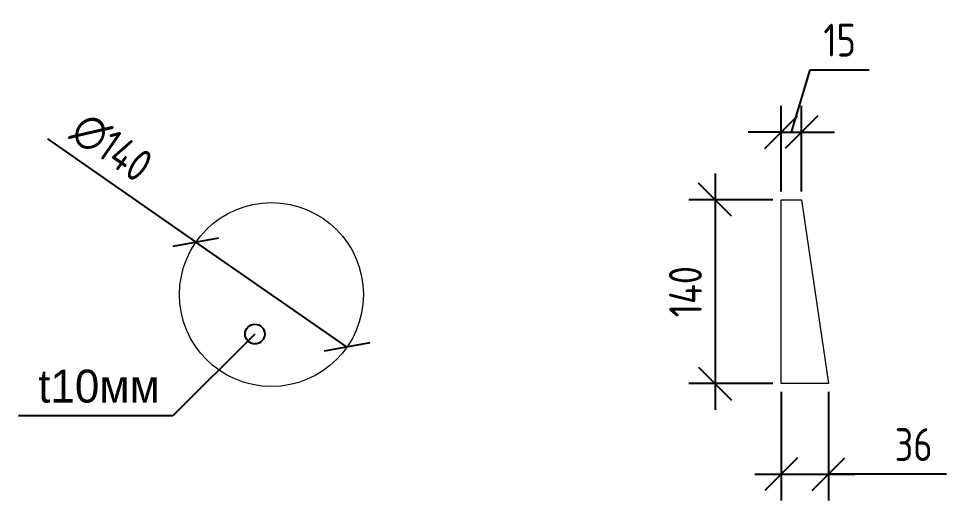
# Model space of a CAD drawing. Header units: millimetres. Extents: x -330955 to 144729, y -76510 to 25340.
# Drawn here: x 129205 to 129911, y 5506 to 5872 of the extents above; entities that cross this region are included whole.
import ezdxf

# ---------------------------------------------------------------- set-up
doc = ezdxf.new("R2010")
doc.units = ezdxf.units.MM
doc.header["$LTSCALE"] = 20
doc.layers.get('0').update_dxf_attribs({"lineweight": 0})
doc.layers.get('Defpoints').update_dxf_attribs({"color": 4})
doc.layers.add('_метал', color=210, linetype='Continuous', lineweight=20)
doc.layers.add('_Размер', color=92, linetype='Continuous', lineweight=15)
doc.styles.add('ГОСТ 2.304', font='gost-common.ttf')
doc.dimstyles.new('СПДС', dxfattribs={"dimscale": 100, "dimtxt": 2.5, "dimasz": 2.5, "dimexe": 2, "dimexo": 0.625, "dimgap": 1, "dimtad": 1, "dimdec": 0, "dimtxsty": 'ГОСТ 2.304', "dimblk": 'OBLIQUE', "dimcen": 2.5, "dimdle": 2, "dimadec": 0, "dimazin": 2, "dimtfac": 0.75, "dimtdec": 0, "dimtmove": 1, "dimatfit": 3, "dimfxl": 1, "dimtfill": 1, "dimtolj": 1, "dimarcsym": 1})

# ---------------------------------------------------------------- blocks, each defined once
blk = doc.blocks.new('_Oblique')
at = {"color": 0, "linetype": 'ByBlock', "lineweight": -2}
blk.add_line((-0.5, -0.5), (0.5, 0.5), dxfattribs=at)
blk = doc.blocks.new('*D211')
at = {"layer": '_Размер', "color": 0, "lineweight": -2, "transparency": 16777216}
for p in [(129227.36, 5780.71), (129455.24, 5622.36)]:
    blk.add_line(p, (129340.27, 5702.25), dxfattribs=at)
at = {"layer": 'Defpoints', "color": 0, "transparency": 16777216}
for p in [(129340.27, 5702.25), (129455.24, 5622.36)]:
    blk.add_point(p, dxfattribs=at)
at = {"layer": '_Размер', "color": 0, "lineweight": -2, "transparency": 16777216, "xscale": 25, "yscale": 25, "zscale": 25}
for p, rotation in [((129340.27, 5702.25), 325.2062042299277), ((129455.24, 5622.36), 145.2062042299277)]:
    blk.add_blockref('_Oblique', p, dxfattribs=dict(at, rotation=rotation))
at = {"layer": '_Размер', "color": 0, "transparency": 16777216, "insert": (129276.12, 5774.22), "char_height": 25, "attachment_point": 5, "rotation": 325.2062, "style": 'ГОСТ 2.304', "bg_fill": 3, "box_fill_scale": 1.1, "bg_fill_color": 256, "bg_fill_true_color": 13158600, "bg_fill_transparency": 0}
blk.add_mtext('\\A1;∅140', dxfattribs=at)
blk = doc.blocks.new('*D212')
at = {"layer": '_Размер', "color": 0, "lineweight": -2, "ltscale": 10, "transparency": 16777216}
for p, q in [((129785.67, 5588.26), (129785.67, 5505.62)), ((129821.67, 5588.26), (129821.67, 5505.62)), ((129765.67, 5525.62), (129841.67, 5525.62)), ((129911.46, 5525.62), (129821.67, 5525.62))]:
    blk.add_line(p, q, dxfattribs=at)
at = {"layer": 'Defpoints', "color": 0, "ltscale": 10, "transparency": 16777216}
for p in [(129785.67, 5594.51), (129821.67, 5594.51), (129821.67, 5525.62)]:
    blk.add_point(p, dxfattribs=at)
at = {"layer": '_Размер', "color": 0, "lineweight": -2, "ltscale": 10, "transparency": 16777216, "xscale": 25, "yscale": 25, "zscale": 25, "rotation": 180}
blk.add_blockref('_Oblique', (129785.67, 5525.62), dxfattribs=at)
at = {"layer": '_Размер', "color": 0, "lineweight": -2, "ltscale": 10, "transparency": 16777216, "xscale": 25, "yscale": 25, "zscale": 25}
blk.add_blockref('_Oblique', (129821.67, 5525.62), dxfattribs=at)
at = {"layer": '_Размер', "color": 0, "ltscale": 10, "transparency": 16777216, "insert": (129886.46, 5548.12), "char_height": 25, "attachment_point": 5, "style": 'ГОСТ 2.304', "bg_fill": 3, "box_fill_scale": 1.1, "bg_fill_color": 256, "bg_fill_true_color": 13158600, "bg_fill_transparency": 0}
blk.add_mtext('\\A1;36', dxfattribs=at)
blk = doc.blocks.new('*D213')
at = {"layer": '_Размер', "color": 0, "lineweight": -2, "ltscale": 10, "transparency": 16777216}
for p, q in [((129735.32, 5754.51), (129735.32, 5574.51)), ((129779.42, 5734.51), (129715.32, 5734.51)), ((129779.42, 5594.51), (129715.32, 5594.51))]:
    blk.add_line(p, q, dxfattribs=at)
at = {"layer": 'Defpoints', "color": 0, "ltscale": 10, "transparency": 16777216}
for p in [(129785.67, 5734.51), (129735.32, 5594.51), (129785.67, 5594.51)]:
    blk.add_point(p, dxfattribs=at)
at = {"layer": '_Размер', "color": 0, "lineweight": -2, "ltscale": 10, "transparency": 16777216, "xscale": 25, "yscale": 25, "zscale": 25}
for p, rotation in [((129735.32, 5734.51), 90), ((129735.32, 5594.51), 270)]:
    blk.add_blockref('_Oblique', p, dxfattribs=dict(at, rotation=rotation))
at = {"layer": '_Размер', "color": 0, "ltscale": 10, "transparency": 16777216, "insert": (129712.82, 5664.51), "char_height": 25, "attachment_point": 5, "rotation": 90, "style": 'ГОСТ 2.304', "bg_fill": 3, "box_fill_scale": 1.1, "bg_fill_color": 256, "bg_fill_true_color": 13158600, "bg_fill_transparency": 0}
blk.add_mtext('\\A1;140', dxfattribs=at)
blk = doc.blocks.new('*D214')
at = {"layer": '_Размер', "color": 0, "lineweight": -2, "ltscale": 10, "transparency": 16777216}
for p, q in [((129793.42, 5785.94), (129807.67, 5833.44)), ((129807.67, 5833.44), (129852.67, 5833.44)), ((129785.67, 5740.76), (129785.67, 5805.94)), ((129801.17, 5740.76), (129801.17, 5805.94)), ((129785.67, 5785.94), (129760.67, 5785.94)), ((129785.67, 5785.94), (129801.17, 5785.94)), ((129785.67, 5785.94), (129801.17, 5785.94)), ((129801.17, 5785.94), (129826.17, 5785.94))]:
    blk.add_line(p, q, dxfattribs=at)
at = {"layer": 'Defpoints', "color": 0, "ltscale": 10, "transparency": 16777216}
for p in [(129801.17, 5785.94), (129785.67, 5734.51), (129801.17, 5734.51)]:
    blk.add_point(p, dxfattribs=at)
at = {"layer": '_Размер', "color": 0, "lineweight": -2, "ltscale": 10, "transparency": 16777216, "xscale": 25, "yscale": 25, "zscale": 25}
blk.add_blockref('_Oblique', (129785.67, 5785.94), dxfattribs=at)
at = {"layer": '_Размер', "color": 0, "lineweight": -2, "ltscale": 10, "transparency": 16777216, "xscale": 25, "yscale": 25, "zscale": 25, "rotation": 180}
blk.add_blockref('_Oblique', (129801.17, 5785.94), dxfattribs=at)
at = {"layer": '_Размер', "color": 0, "ltscale": 10, "transparency": 16777216, "insert": (129830.17, 5855.94), "char_height": 25, "attachment_point": 5, "style": 'ГОСТ 2.304', "bg_fill": 3, "box_fill_scale": 1.1, "bg_fill_color": 256, "bg_fill_true_color": 13158600, "bg_fill_transparency": 0}
blk.add_mtext('\\A1;15', dxfattribs=at)

msp = doc.modelspace()

# ---------------------------------------------------------------- linework, layer by layer
at = {"layer": '_метал'}
msp.add_lwpolyline([(129801.1664, 5734.5058), (129821.6723, 5594.5058), (129785.6723, 5594.5058), (129785.6723, 5734.5058), (129801.1664, 5734.5058)], dxfattribs=at)
at = {"layer": '_метал', "ltscale": 10}
msp.add_circle((129397.7592, 5662.3067), 70, dxfattribs=at)
at = {"layer": '_Размер', "lineweight": 25, "ltscale": 10}
msp.add_lwpolyline([(129322.7611, 5570.1106), (129205.2611, 5570.1106)], dxfattribs=at)

# ---------------------------------------------------------------- texts
at = {"layer": '_Размер', "lineweight": 25, "ltscale": 10, "insert": (129220.2611, 5605.1106), "char_height": 25, "width": 134.52381, "attachment_point": 1}
msp.add_mtext('t10мм', dxfattribs=at)

# ---------------------------------------------------------------- next in the draw order: dimensions: what is measured, and where the dimension line sits
at = {"layer": '_Размер'}
dim = msp.add_diameter_dim_2p(p1=(129455.2439, 5622.363), p2=(129340.2744, 5702.2504), dimstyle='СПДС', override={"dimscale": 10}, dxfattribs=at)
dim.commit()
dim.dimension.update_dxf_attribs({"geometry": '*D211', "text_midpoint": (129263.2859, 5755.7465), "dimtype": 163})
at = {"layer": '_Размер', "ltscale": 10}
dim = msp.add_linear_dim(base=(129821.6723, 5525.6207), p1=(129785.6723, 5594.5058), p2=(129821.6723, 5594.5058), dimstyle='СПДС', override={"dimscale": 10}, dxfattribs=at)
dim.commit()
dim.dimension.update_dxf_attribs({"geometry": '*D212', "text_midpoint": (129886.4595, 5525.6207), "dimtype": 160})

# ---------------------------------------------------------------- next in the draw order: linework, layer by layer
at = {"layer": '_Размер', "lineweight": 25, "ltscale": 10}
msp.add_lwpolyline([(129385.1404, 5632.269), (129322.7611, 5570.1106)], dxfattribs=at)
msp.add_circle((129385.1404, 5632.269), 7.5, dxfattribs=at)

# ---------------------------------------------------------------- next in the draw order: dimensions: what is measured, and where the dimension line sits
at = {"layer": '_Размер', "ltscale": 10}
dim = msp.add_linear_dim(base=(129735.3237, 5594.5058), p1=(129785.6723, 5734.5058), p2=(129785.6723, 5594.5058), angle=90, dimstyle='СПДС', override={"dimscale": 10}, dxfattribs=at)
dim.commit()
dim.dimension.update_dxf_attribs({"geometry": '*D213', "text_midpoint": (129712.8237, 5664.5058)})

# ---------------------------------------------------------------- next in the draw order: dimensions: what is measured, and where the dimension line sits
dim = msp.add_linear_dim(base=(129801.1664, 5785.9377), p1=(129785.6723, 5734.5058), p2=(129801.1664, 5734.5058), dimstyle='СПДС', override={"dimscale": 10}, dxfattribs=at)
dim.commit()
dim.dimension.update_dxf_attribs({"geometry": '*D214', "text_midpoint": (129817.6693, 5855.9377)})

doc.saveas('drawing.dxf')
